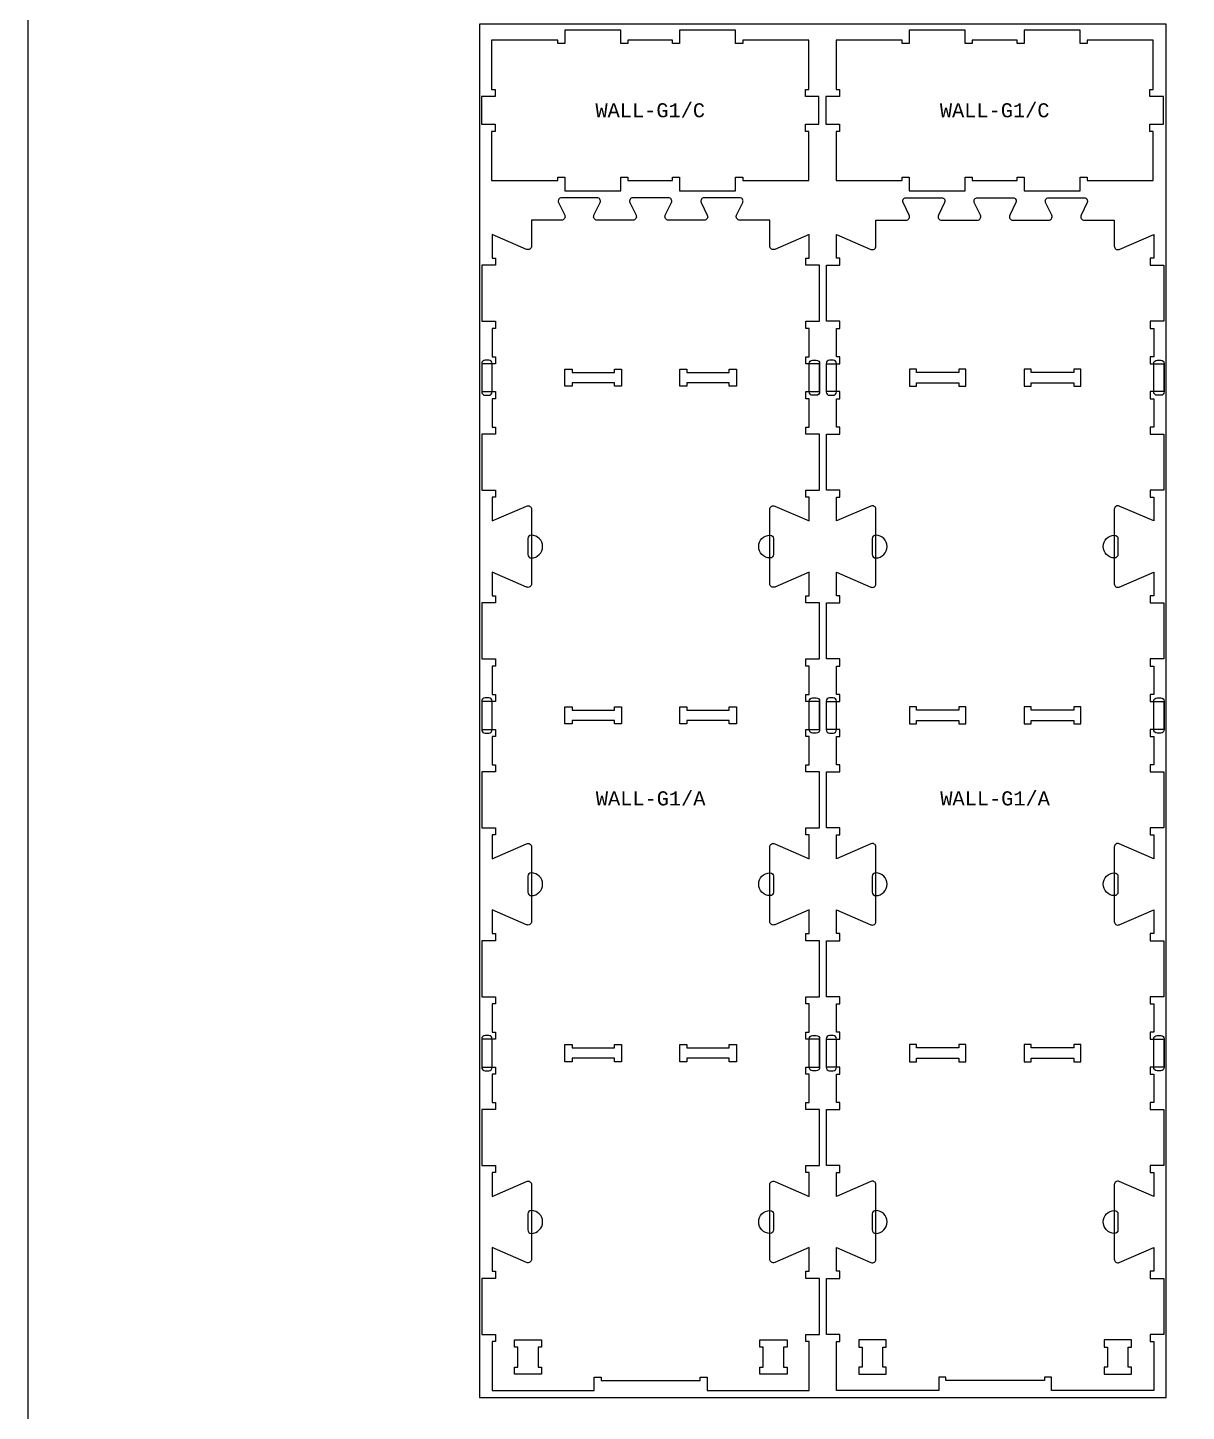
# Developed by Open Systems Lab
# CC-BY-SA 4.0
# Model space of a CAD drawing. Extents: x 0 to 12772, y 0 to 23683.
# Drawn here: x 0 to 2059, y 1266 to 3725 of the extents above; entities that cross this region are included whole.
import ezdxf

# ---------------------------------------------------------------- set-up
doc = ezdxf.new("R2010")
doc.units = 0
for name, color, linetype in [('0_SHEET_SPRUCEPLY_2440X122', 1, 'CONTINUOUS'), ('1_ANYTOOL_1MMDEEP_LABELS_S', 2, 'CONTINUOUS'), ('3_ANYTOOL_CUTTHROUGH_INSID', 4, 'CONTINUOUS'), ('4_ANYTOOL_CUTTHROUGH_OUTSI', 5, 'CONTINUOUS'), ('5_ANYTOOL_HALF_MILL_9MM_IN', 3, 'CONTINUOUS'), ('DONOTCUT', 7, 'CONTINUOUS')]:
    doc.layers.add(name, color=color, linetype=linetype)
doc.styles.add('MONOTXT_REGULAR', font='')
doc.styles.get('MONOTXT_REGULAR').set_extended_font_data('Monotxt')

msp = doc.modelspace()

# ---------------------------------------------------------------- linework, layer by layer
at = {"layer": '0_SHEET_SPRUCEPLY_2440X122'}
msp.add_lwpolyline([(803, 1290.9), (2023, 1290.9), (2023, 3730.9), (803, 3730.9)], close=True, dxfattribs=at)
at = {"layer": '3_ANYTOOL_CUTTHROUGH_INSID'}
for points in [[(967.2, 3087.5), (954.7, 3087.5), (954.7, 3118), (967.2, 3118), (967.2, 3112), (1042.7, 3112), (1042.7, 3118), (1055.2, 3118), (1055.2, 3087.5), (1042.7, 3087.5), (1042.7, 3093.5), (967.2, 3093.5)], [(1171.2, 3087.5), (1158.7, 3087.5), (1158.7, 3118), (1171.2, 3118), (1171.2, 3112), (1246.7, 3112), (1246.7, 3118), (1259.2, 3118), (1259.2, 3087.5), (1246.7, 3087.5), (1246.7, 3093.5), (1171.2, 3093.5)], [(1654.7, 3087.5), (1667.2, 3087.5), (1667.2, 3118), (1654.7, 3118), (1654.7, 3112), (1579.2, 3112), (1579.2, 3118), (1566.7, 3118), (1566.7, 3087.5), (1579.2, 3087.5), (1579.2, 3093.5), (1654.7, 3093.5)], [(1858.7, 3087.5), (1871.2, 3087.5), (1871.2, 3118), (1858.7, 3118), (1858.7, 3112), (1783.2, 3112), (1783.2, 3118), (1770.7, 3118), (1770.7, 3087.5), (1783.2, 3087.5), (1783.2, 3093.5), (1858.7, 3093.5)], [(954.7, 2487.8), (954.7, 2518), (967.2, 2518), (967.2, 2512), (1042.7, 2512), (1042.7, 2518), (1055.2, 2518), (1055.2, 2487.5), (1042.7, 2487.5), (1042.7, 2493.5), (967.2, 2493.5), (967.2, 2487.5), (954.7, 2487.5)], [(1259.2, 2517.8), (1259.2, 2487.5), (1246.7, 2487.5), (1246.7, 2493.5), (1171.2, 2493.5), (1171.2, 2487.5), (1158.7, 2487.5), (1158.7, 2518), (1171.2, 2518), (1171.2, 2512), (1246.7, 2512), (1246.7, 2518), (1259.2, 2518)], [(1566.7, 2517.8), (1566.7, 2487.5), (1579.2, 2487.5), (1579.2, 2493.5), (1654.7, 2493.5), (1654.7, 2487.5), (1667.2, 2487.5), (1667.2, 2518), (1654.7, 2518), (1654.7, 2512), (1579.2, 2512), (1579.2, 2518), (1566.7, 2518)], [(1871.2, 2487.8), (1871.2, 2518), (1858.7, 2518), (1858.7, 2512), (1783.2, 2512), (1783.2, 2518), (1770.7, 2518), (1770.7, 2487.5), (1783.2, 2487.5), (1783.2, 2493.5), (1858.7, 2493.5), (1858.7, 2487.5), (1871.2, 2487.5)], [(954.7, 1887.8), (954.7, 1918), (967.2, 1918), (967.2, 1912), (1042.7, 1912), (1042.7, 1918), (1055.2, 1918), (1055.2, 1887.5), (1042.7, 1887.5), (1042.7, 1893.5), (967.2, 1893.5), (967.2, 1887.5), (954.7, 1887.5)], [(1259.2, 1917.8), (1259.2, 1887.5), (1246.7, 1887.5), (1246.7, 1893.5), (1171.2, 1893.5), (1171.2, 1887.5), (1158.7, 1887.5), (1158.7, 1918), (1171.2, 1918), (1171.2, 1912), (1246.7, 1912), (1246.7, 1918), (1259.2, 1918)], [(1566.7, 1917.8), (1566.7, 1887.5), (1579.2, 1887.5), (1579.2, 1893.5), (1654.7, 1893.5), (1654.7, 1887.5), (1667.2, 1887.5), (1667.2, 1918), (1654.7, 1918), (1654.7, 1912), (1579.2, 1912), (1579.2, 1918), (1566.7, 1918)], [(1871.2, 1887.8), (1871.2, 1918), (1858.7, 1918), (1858.7, 1912), (1783.2, 1912), (1783.2, 1918), (1770.7, 1918), (1770.7, 1887.5), (1783.2, 1887.5), (1783.2, 1893.5), (1858.7, 1893.5), (1858.7, 1887.5), (1871.2, 1887.5)], [(870.7, 1380.5), (864.7, 1380.5), (864.7, 1393), (913.2, 1393), (913.2, 1380.5), (907.2, 1380.5), (907.2, 1345), (913.2, 1345), (913.2, 1332.5), (864.7, 1332.5), (864.7, 1345), (870.7, 1345)], [(1349.2, 1380.5), (1343.2, 1380.5), (1343.2, 1345), (1349.2, 1345), (1349.2, 1332.5), (1300.7, 1332.5), (1300.7, 1345), (1306.7, 1345), (1306.7, 1380.5), (1300.7, 1380.5), (1300.7, 1393), (1349.2, 1393)], [(1476.7, 1380.5), (1482.7, 1380.5), (1482.7, 1345), (1476.7, 1345), (1476.7, 1332.5), (1525.2, 1332.5), (1525.2, 1345), (1519.2, 1345), (1519.2, 1380.5), (1525.2, 1380.5), (1525.2, 1393), (1476.7, 1393)], [(1955.2, 1380.5), (1961.2, 1380.5), (1961.2, 1393), (1912.7, 1393), (1912.7, 1380.5), (1918.7, 1380.5), (1918.7, 1345), (1912.7, 1345), (1912.7, 1332.5), (1961.2, 1332.5), (1961.2, 1345), (1955.2, 1345)]]:
    msp.add_lwpolyline(points, close=True, dxfattribs=at)
at = {"layer": '4_ANYTOOL_CUTTHROUGH_OUTSI'}
for points in [[(1257.9, 3720.5), (1158.4, 3720.5), (1158.4, 3696.5), (1145.9, 3696.5), (1145.9, 3702.5), (1066.4, 3702.5), (1066.4, 3696.5), (1053.9, 3696.5), (1053.9, 3720.5), (954.4, 3720.5), (954.4, 3696.5), (941.9, 3696.5), (941.9, 3702.5), (824.4, 3702.5), (824.4, 3615), (830.4, 3615), (830.4, 3602.5), (806.4, 3602.5), (806.4, 3553), (830.4, 3553), (830.4, 3540.5), (824.4, 3540.5), (824.4, 3453), (941.9, 3453), (941.9, 3459), (954.4, 3459), (954.4, 3435), (1053.9, 3435), (1053.9, 3459), (1066.4, 3459), (1066.4, 3453), (1145.9, 3453), (1145.9, 3459), (1158.4, 3459), (1158.4, 3435), (1257.9, 3435), (1257.9, 3459), (1270.4, 3459), (1270.4, 3453), (1387.9, 3453), (1387.9, 3540.5), (1381.9, 3540.5), (1381.9, 3553), (1405.9, 3553), (1405.9, 3602.5), (1381.9, 3602.5), (1381.9, 3615), (1387.9, 3615), (1387.9, 3702.5), (1270.4, 3702.5), (1270.4, 3696.5), (1257.9, 3696.5)], [(1869.9, 3720.5), (1770.4, 3720.5), (1770.4, 3696.5), (1757.9, 3696.5), (1757.9, 3702.5), (1678.4, 3702.5), (1678.4, 3696.5), (1665.9, 3696.5), (1665.9, 3720.5), (1566.4, 3720.5), (1566.4, 3696.5), (1553.9, 3696.5), (1553.9, 3702.5), (1436.4, 3702.5), (1436.4, 3615), (1442.4, 3615), (1442.4, 3602.5), (1418.4, 3602.5), (1418.4, 3553), (1442.4, 3553), (1442.4, 3540.5), (1436.4, 3540.5), (1436.4, 3453), (1553.9, 3453), (1553.9, 3459), (1566.4, 3459), (1566.4, 3435), (1665.9, 3435), (1665.9, 3459), (1678.4, 3459), (1678.4, 3453), (1757.9, 3453), (1757.9, 3459), (1770.4, 3459), (1770.4, 3435), (1869.9, 3435), (1869.9, 3459), (1882.4, 3459), (1882.4, 3453), (1999.9, 3453), (1999.9, 3540.5), (1993.9, 3540.5), (1993.9, 3553), (2017.9, 3553), (2017.9, 3602.5), (1993.9, 3602.5), (1993.9, 3615), (1999.9, 3615), (1999.9, 3702.5), (1882.4, 3702.5), (1882.4, 3696.5), (1869.9, 3696.5)]]:
    msp.add_lwpolyline(points, close=True, dxfattribs=at)
for points in [[(1259.6, 3391.5), (1270.5, 3414.3, 0.551268), (1265.3, 3422.5), (1201.9, 3422.5, 0.551268), (1196.7, 3414.3), (1207.6, 3391.5, -0.551268), (1202, 3382.5), (1138.6, 3382.5, -0.551268), (1132.9, 3391.5), (1143.8, 3414.3, 0.551268), (1138.6, 3422.5), (1075.2, 3422.5, 0.551268), (1070, 3414.3), (1080.9, 3391.5, -0.551268), (1075.3, 3382.5), (1011.9, 3382.5, -0.551268), (1006.2, 3391.5), (1017.1, 3414.3, 0.551268), (1011.9, 3422.5), (948.5, 3422.5, 0.551268), (943.3, 3414.3), (954.2, 3391.5, -0.551268), (948.6, 3382.5), (895.2, 3382.5), (895.2, 3336.6), (895.2, 3336.6, -0.539734), (886.4, 3330.8), (825.2, 3357.4), (825.2, 3315), (831.2, 3315), (831.2, 3302.5), (807.2, 3302.5), (807.2, 3203), (831.2, 3203), (831.2, 3190.5), (825.2, 3190.5), (825.2, 3140), (831.2, 3140), (831.2, 3127.5), (807.2, 3127.5), (807.2, 3078), (831.2, 3078), (831.2, 3065.5), (825.2, 3065.5), (825.2, 3015), (831.2, 3015), (831.2, 3002.5), (807.2, 3002.5), (807.2, 2903), (831.2, 2903), (831.2, 2890.5), (825.2, 2890.5), (825.2, 2848.2), (886.4, 2874.7), (886.4, 2874.7, -0.539734), (895.2, 2869), (895.2, 2736.6, -0.539734), (886.4, 2730.8), (825.2, 2757.4), (825.2, 2715), (831.2, 2715), (831.2, 2702.5), (807.2, 2702.5), (807.2, 2603), (831.2, 2603), (831.2, 2590.5), (825.2, 2590.5), (825.2, 2540), (831.2, 2540), (831.2, 2527.5), (807.2, 2527.5), (807.2, 2478), (831.2, 2478), (831.2, 2465.5), (825.2, 2465.5), (825.2, 2415), (831.2, 2415), (831.2, 2402.5), (807.2, 2402.5), (807.2, 2303), (831.2, 2303), (831.2, 2290.5), (825.2, 2290.5), (825.2, 2248.2), (886.4, 2274.7), (886.4, 2274.7, -0.539734), (895.2, 2269), (895.2, 2136.6, -0.539734), (886.4, 2130.8), (825.2, 2157.4), (825.2, 2115), (831.2, 2115), (831.2, 2102.5), (807.2, 2102.5), (807.2, 2003), (831.2, 2003), (831.2, 1990.5), (825.2, 1990.5), (825.2, 1940), (831.2, 1940), (831.2, 1927.5), (807.2, 1927.5), (807.2, 1878), (831.2, 1878), (831.2, 1865.5), (825.2, 1865.5), (825.2, 1815), (831.2, 1815), (831.2, 1802.5), (807.2, 1802.5), (807.2, 1703), (831.2, 1703), (831.2, 1690.5), (825.2, 1690.5), (825.2, 1648.2), (886.4, 1674.7), (886.4, 1674.7, -0.539734), (895.2, 1669), (895.2, 1536.6, -0.539734), (886.4, 1530.8), (825.2, 1557.4), (825.2, 1515), (831.2, 1515), (831.2, 1502.5), (807.2, 1502.5), (807.2, 1403), (831.2, 1403), (831.2, 1390.5), (825.2, 1390.5), (825.2, 1303), (1006.7, 1303), (1006.7, 1327), (1019.2, 1327), (1019.2, 1321), (1194.7, 1321), (1194.7, 1327), (1207.2, 1327), (1207.2, 1303), (1388.7, 1303), (1388.7, 1390.5), (1382.7, 1390.5), (1382.7, 1403), (1406.7, 1403), (1406.7, 1502.5), (1382.7, 1502.5), (1382.7, 1515), (1388.7, 1515), (1388.7, 1557.4), (1327.4, 1530.8), (1327.4, 1530.8, -0.539734), (1318.7, 1536.6), (1318.7, 1669, -0.539734), (1327.4, 1674.7), (1388.7, 1648.2), (1388.7, 1690.5), (1382.7, 1690.5), (1382.7, 1703), (1406.7, 1703), (1406.7, 1802.5), (1382.7, 1802.5), (1382.7, 1815), (1388.7, 1815), (1388.7, 1865.5), (1382.7, 1865.5), (1382.7, 1878), (1406.7, 1878), (1406.7, 1927.5), (1382.7, 1927.5), (1382.7, 1940), (1388.7, 1940), (1388.7, 1990.5), (1382.7, 1990.5), (1382.7, 2003), (1406.7, 2003), (1406.7, 2102.5), (1382.7, 2102.5), (1382.7, 2115), (1388.7, 2115), (1388.7, 2157.4), (1327.4, 2130.8), (1327.4, 2130.8, -0.539734), (1318.7, 2136.6), (1318.7, 2269, -0.539734), (1327.4, 2274.7), (1388.7, 2248.2), (1388.7, 2290.5), (1382.7, 2290.5), (1382.7, 2303), (1406.7, 2303), (1406.7, 2402.5), (1382.7, 2402.5), (1382.7, 2415), (1388.7, 2415), (1388.7, 2465.5), (1382.7, 2465.5), (1382.7, 2478), (1406.7, 2478), (1406.7, 2527.5), (1382.7, 2527.5), (1382.7, 2540), (1388.7, 2540), (1388.7, 2590.5), (1382.7, 2590.5), (1382.7, 2603), (1406.7, 2603), (1406.7, 2702.5), (1382.7, 2702.5), (1382.7, 2715), (1388.7, 2715), (1388.7, 2757.4), (1327.4, 2730.8), (1327.4, 2730.8, -0.539734), (1318.7, 2736.6), (1318.7, 2869, -0.539734), (1327.4, 2874.7), (1388.7, 2848.2), (1388.7, 2890.5), (1382.7, 2890.5), (1382.7, 2903), (1406.7, 2903), (1406.7, 3002.5), (1382.7, 3002.5), (1382.7, 3015), (1388.7, 3015), (1388.7, 3065.5), (1382.7, 3065.5), (1382.7, 3078), (1406.7, 3078), (1406.7, 3127.5), (1382.7, 3127.5), (1382.7, 3140), (1388.7, 3140), (1388.7, 3190.5), (1382.7, 3190.5), (1382.7, 3203), (1406.7, 3203), (1406.7, 3302.5), (1382.7, 3302.5), (1382.7, 3315), (1388.7, 3315), (1388.7, 3357.4), (1327.4, 3330.8), (1327.4, 3330.8, -0.539734), (1318.7, 3336.6), (1318.7, 3382.5), (1265.3, 3382.5), (1265.3, 3382.5, -0.551268)], [(1566.2, 3391.5), (1555.3, 3414.3, -0.551268), (1560.5, 3422.5), (1623.9, 3422.5, -0.551268), (1629.1, 3414.3), (1618.2, 3391.5, 0.551268), (1623.9, 3382.5), (1687.3, 3382.5, 0.551268), (1692.9, 3391.5), (1682, 3414.3, -0.551268), (1687.2, 3422.5), (1750.6, 3422.5, -0.551268), (1755.8, 3414.3), (1744.9, 3391.5, 0.551268), (1750.6, 3382.5), (1814, 3382.5, 0.551268), (1819.6, 3391.5), (1808.7, 3414.3, -0.551268), (1813.9, 3422.5), (1877.3, 3422.5, -0.551268), (1882.5, 3414.3), (1871.6, 3391.5, 0.551268), (1877.3, 3382.5), (1930.7, 3382.5), (1930.7, 3336.6), (1930.7, 3336.6, 0.539734), (1939.4, 3330.8), (2000.7, 3357.4), (2000.7, 3315), (1994.7, 3315), (1994.7, 3302.5), (2018.7, 3302.5), (2018.7, 3203), (1994.7, 3203), (1994.7, 3190.5), (2000.7, 3190.5), (2000.7, 3140), (1994.7, 3140), (1994.7, 3127.5), (2018.7, 3127.5), (2018.7, 3078), (1994.7, 3078), (1994.7, 3065.5), (2000.7, 3065.5), (2000.7, 3015), (1994.7, 3015), (1994.7, 3002.5), (2018.7, 3002.5), (2018.7, 2903), (1994.7, 2903), (1994.7, 2890.5), (2000.7, 2890.5), (2000.7, 2848.2), (1939.4, 2874.7), (1939.4, 2874.7, 0.539734), (1930.7, 2869), (1930.7, 2736.6, 0.539734), (1939.4, 2730.8), (2000.7, 2757.4), (2000.7, 2715), (1994.7, 2715), (1994.7, 2702.5), (2018.7, 2702.5), (2018.7, 2603), (1994.7, 2603), (1994.7, 2590.5), (2000.7, 2590.5), (2000.7, 2540), (1994.7, 2540), (1994.7, 2527.5), (2018.7, 2527.5), (2018.7, 2478), (1994.7, 2478), (1994.7, 2465.5), (2000.7, 2465.5), (2000.7, 2415), (1994.7, 2415), (1994.7, 2402.5), (2018.7, 2402.5), (2018.7, 2303), (1994.7, 2303), (1994.7, 2290.5), (2000.7, 2290.5), (2000.7, 2248.2), (1939.4, 2274.7), (1939.4, 2274.7, 0.539734), (1930.7, 2269), (1930.7, 2136.6, 0.539734), (1939.4, 2130.8), (2000.7, 2157.4), (2000.7, 2115), (1994.7, 2115), (1994.7, 2102.5), (2018.7, 2102.5), (2018.7, 2003), (1994.7, 2003), (1994.7, 1990.5), (2000.7, 1990.5), (2000.7, 1940), (1994.7, 1940), (1994.7, 1927.5), (2018.7, 1927.5), (2018.7, 1878), (1994.7, 1878), (1994.7, 1865.5), (2000.7, 1865.5), (2000.7, 1815), (1994.7, 1815), (1994.7, 1802.5), (2018.7, 1802.5), (2018.7, 1703), (1994.7, 1703), (1994.7, 1690.5), (2000.7, 1690.5), (2000.7, 1648.2), (1939.4, 1674.7), (1939.4, 1674.7, 0.539734), (1930.7, 1669), (1930.7, 1536.6, 0.539734), (1939.4, 1530.8), (2000.7, 1557.4), (2000.7, 1515), (1994.7, 1515), (1994.7, 1502.5), (2018.7, 1502.5), (2018.7, 1403), (1994.7, 1403), (1994.7, 1390.5), (2000.7, 1390.5), (2000.7, 1303), (1819.2, 1303), (1819.2, 1327), (1806.7, 1327), (1806.7, 1321), (1631.2, 1321), (1631.2, 1327), (1618.7, 1327), (1618.7, 1303), (1437.2, 1303), (1437.2, 1390.5), (1443.2, 1390.5), (1443.2, 1403), (1419.2, 1403), (1419.2, 1502.5), (1443.2, 1502.5), (1443.2, 1515), (1437.2, 1515), (1437.2, 1557.4), (1498.4, 1530.8), (1498.4, 1530.8, 0.539734), (1507.2, 1536.6), (1507.2, 1669, 0.539734), (1498.4, 1674.7), (1437.2, 1648.2), (1437.2, 1690.5), (1443.2, 1690.5), (1443.2, 1703), (1419.2, 1703), (1419.2, 1802.5), (1443.2, 1802.5), (1443.2, 1815), (1437.2, 1815), (1437.2, 1865.5), (1443.2, 1865.5), (1443.2, 1878), (1419.2, 1878), (1419.2, 1927.5), (1443.2, 1927.5), (1443.2, 1940), (1437.2, 1940), (1437.2, 1990.5), (1443.2, 1990.5), (1443.2, 2003), (1419.2, 2003), (1419.2, 2102.5), (1443.2, 2102.5), (1443.2, 2115), (1437.2, 2115), (1437.2, 2157.4), (1498.4, 2130.8), (1498.4, 2130.8, 0.539734), (1507.2, 2136.6), (1507.2, 2269, 0.539734), (1498.4, 2274.7), (1437.2, 2248.2), (1437.2, 2290.5), (1443.2, 2290.5), (1443.2, 2303), (1419.2, 2303), (1419.2, 2402.5), (1443.2, 2402.5), (1443.2, 2415), (1437.2, 2415), (1437.2, 2465.5), (1443.2, 2465.5), (1443.2, 2478), (1419.2, 2478), (1419.2, 2527.5), (1443.2, 2527.5), (1443.2, 2540), (1437.2, 2540), (1437.2, 2590.5), (1443.2, 2590.5), (1443.2, 2603), (1419.2, 2603), (1419.2, 2702.5), (1443.2, 2702.5), (1443.2, 2715), (1437.2, 2715), (1437.2, 2757.4), (1498.4, 2730.8), (1498.4, 2730.8, 0.539734), (1507.2, 2736.6), (1507.2, 2869, 0.539734), (1498.4, 2874.7), (1437.2, 2848.2), (1437.2, 2890.5), (1443.2, 2890.5), (1443.2, 2903), (1419.2, 2903), (1419.2, 3002.5), (1443.2, 3002.5), (1443.2, 3015), (1437.2, 3015), (1437.2, 3065.5), (1443.2, 3065.5), (1443.2, 3078), (1419.2, 3078), (1419.2, 3127.5), (1443.2, 3127.5), (1443.2, 3140), (1437.2, 3140), (1437.2, 3190.5), (1443.2, 3190.5), (1443.2, 3203), (1419.2, 3203), (1419.2, 3302.5), (1443.2, 3302.5), (1443.2, 3315), (1437.2, 3315), (1437.2, 3357.4), (1498.4, 3330.8), (1498.4, 3330.8, 0.539734), (1507.2, 3336.6), (1507.2, 3382.5), (1560.6, 3382.5), (1560.6, 3382.5, 0.551268)]]:
    msp.add_lwpolyline(points, format="xyb", close=True, dxfattribs=at)
at = {"layer": '5_ANYTOOL_HALF_MILL_9MM_IN'}
for points in [[(806.7, 3077.5, 0.414214), (812.7, 3071.5), (819.2, 3071.5, 0.414214), (825.2, 3077.5), (825.2, 3128, 0.414214), (819.2, 3134), (812.7, 3134, 0.414214), (806.7, 3128)], [(1407.2, 3077.5, -0.414214), (1401.2, 3071.5), (1394.7, 3071.5, -0.414214), (1388.7, 3077.5), (1388.7, 3128, -0.414214), (1394.7, 3134), (1401.2, 3134, -0.414214), (1407.2, 3128)], [(1418.7, 3077.5, 0.414214), (1424.7, 3071.5), (1431.2, 3071.5, 0.414214), (1437.2, 3077.5), (1437.2, 3128, 0.414214), (1431.2, 3134), (1424.7, 3134, 0.414214), (1418.7, 3128)], [(2019.2, 3077.5, -0.414214), (2013.2, 3071.5), (2006.7, 3071.5, -0.414214), (2000.7, 3077.5), (2000.7, 3128, -0.414214), (2006.7, 3134), (2013.2, 3134, -0.414214), (2019.2, 3128)], [(894.7, 2782.5), (894.9, 2782.5, 0.987577), (894.9, 2823), (894.7, 2823, 0.414362), (888.7, 2817), (888.7, 2788.5, 0.414362)], [(1319.2, 2782.5), (1318.9, 2782.5, -0.987577), (1318.9, 2823), (1319.2, 2823, -0.414362), (1325.2, 2817), (1325.2, 2788.5, -0.414362)], [(1506.7, 2782.5), (1506.9, 2782.5, 0.987577), (1506.9, 2823), (1506.7, 2823, 0.414362), (1500.7, 2817), (1500.7, 2788.5, 0.414362)], [(1931.2, 2782.5), (1930.9, 2782.5, -0.987577), (1930.9, 2823), (1931.2, 2823, -0.414362), (1937.2, 2817), (1937.2, 2788.5, -0.414362)], [(806.7, 2477.5, 0.414214), (812.7, 2471.5), (819.2, 2471.5, 0.414214), (825.2, 2477.5), (825.2, 2528, 0.414214), (819.2, 2534), (812.7, 2534, 0.414214), (806.7, 2528)], [(1407.2, 2477.5, -0.414214), (1401.2, 2471.5), (1394.7, 2471.5, -0.414214), (1388.7, 2477.5), (1388.7, 2528, -0.414214), (1394.7, 2534), (1401.2, 2534, -0.414214), (1407.2, 2528)], [(1418.7, 2477.5, 0.414214), (1424.7, 2471.5), (1431.2, 2471.5, 0.414214), (1437.2, 2477.5), (1437.2, 2528, 0.414214), (1431.2, 2534), (1424.7, 2534, 0.414214), (1418.7, 2528)], [(2019.2, 2477.5, -0.414214), (2013.2, 2471.5), (2006.7, 2471.5, -0.414214), (2000.7, 2477.5), (2000.7, 2528, -0.414214), (2006.7, 2534), (2013.2, 2534, -0.414214), (2019.2, 2528)], [(894.7, 2182.5), (894.9, 2182.5, 0.987577), (894.9, 2223), (894.7, 2223, 0.414362), (888.7, 2217), (888.7, 2188.5, 0.414362)], [(1319.2, 2182.5), (1318.9, 2182.5, -0.987577), (1318.9, 2223), (1319.2, 2223, -0.414362), (1325.2, 2217), (1325.2, 2188.5, -0.414362)], [(1506.7, 2182.5), (1506.9, 2182.5, 0.987577), (1506.9, 2223), (1506.7, 2223, 0.414362), (1500.7, 2217), (1500.7, 2188.5, 0.414362)], [(1931.2, 2182.5), (1930.9, 2182.5, -0.987577), (1930.9, 2223), (1931.2, 2223, -0.414362), (1937.2, 2217), (1937.2, 2188.5, -0.414362)], [(806.7, 1877.5, 0.414214), (812.7, 1871.5), (819.2, 1871.5, 0.414214), (825.2, 1877.5), (825.2, 1928, 0.414214), (819.2, 1934), (812.7, 1934, 0.414214), (806.7, 1928)], [(1407.2, 1877.5, -0.414214), (1401.2, 1871.5), (1394.7, 1871.5, -0.414214), (1388.7, 1877.5), (1388.7, 1928, -0.414214), (1394.7, 1934), (1401.2, 1934, -0.414214), (1407.2, 1928)], [(1418.7, 1877.5, 0.414214), (1424.7, 1871.5), (1431.2, 1871.5, 0.414214), (1437.2, 1877.5), (1437.2, 1928, 0.414214), (1431.2, 1934), (1424.7, 1934, 0.414214), (1418.7, 1928)], [(2019.2, 1877.5, -0.414214), (2013.2, 1871.5), (2006.7, 1871.5, -0.414214), (2000.7, 1877.5), (2000.7, 1928, -0.414214), (2006.7, 1934), (2013.2, 1934, -0.414214), (2019.2, 1928)], [(894.7, 1582.5), (894.9, 1582.5, 0.987577), (894.9, 1623), (894.7, 1623, 0.414362), (888.7, 1617), (888.7, 1588.5, 0.414362)], [(1319.2, 1582.5), (1318.9, 1582.5, -0.987577), (1318.9, 1623), (1319.2, 1623, -0.414362), (1325.2, 1617), (1325.2, 1588.5, -0.414362)], [(1506.7, 1582.5), (1506.9, 1582.5, 0.987577), (1506.9, 1623), (1506.7, 1623, 0.414362), (1500.7, 1617), (1500.7, 1588.5, 0.414362)], [(1931.2, 1582.5), (1930.9, 1582.5, -0.987577), (1930.9, 1623), (1931.2, 1623, -0.414362), (1937.2, 1617), (1937.2, 1588.5, -0.414362)]]:
    msp.add_lwpolyline(points, format="xyb", close=True, dxfattribs=at)
at = {"layer": 'DONOTCUT'}
msp.add_lwpolyline([(0, 0), (7173.1, 0), (7173.1, 5593.4), (0, 5593.4)], close=True, dxfattribs=at)

# ---------------------------------------------------------------- texts
at = {"layer": '1_ANYTOOL_1MMDEEP_LABELS_S', "char_height": 25, "attachment_point": 5, "style": 'MONOTXT_REGULAR'}
for s, insert, width in [('WALL-G1/C', (1106.2, 3577.8), 486.486), ('WALL-G1/C', (1718.2, 3577.8), 486.486), ('WALL-G1/A', (1106.9, 2355.2), 486.757), ('WALL-G1/A', (1718.9, 2355.2), 486.757)]:
    msp.add_mtext(s, dxfattribs=dict(at, insert=insert, width=width))

doc.saveas('drawing.dxf')
